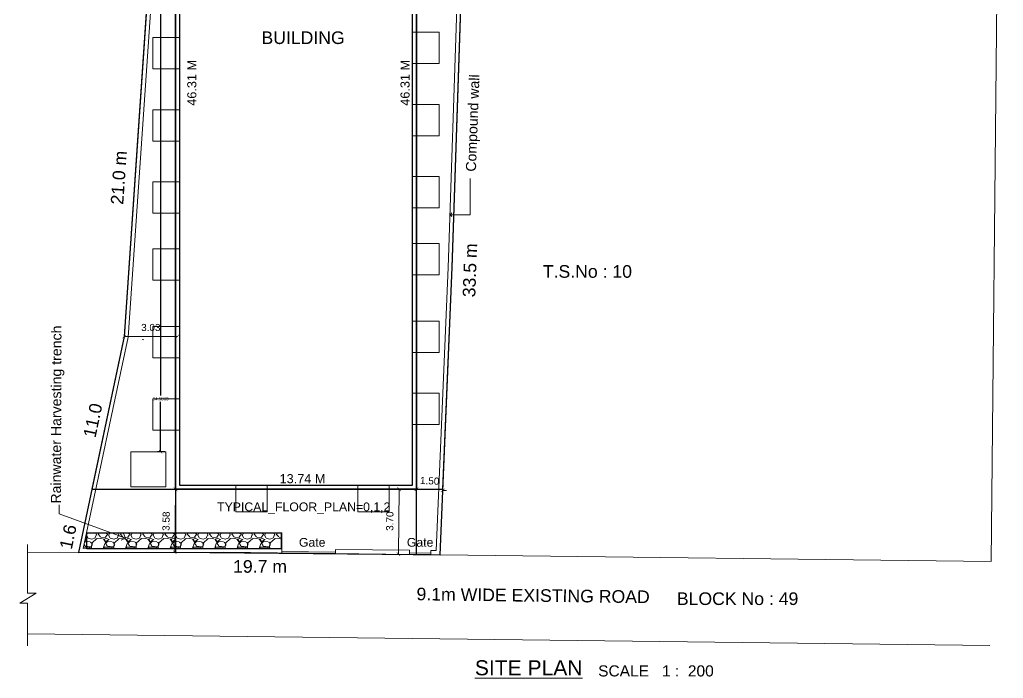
# Model space of a CAD drawing. Header units: metres. Extents: x -1560643 to -1560434, y 43491 to 43663.
# Drawn here: x -1560551.4 to -1560495.3, y 43490.5 to 43528.1 of the extents above; entities that cross this region are included whole.
import ezdxf
from ezdxf.enums import TextEntityAlignment as Align

# ---------------------------------------------------------------- set-up
doc = ezdxf.new("R2010")
doc.units = ezdxf.units.M
doc.header["$LTSCALE"] = 750
doc.header["$MEASUREMENT"] = 0
doc.header["$PDMODE"] = 35
doc.header["$PDSIZE"] = 50
doc.linetypes.add('CACHE3', pattern=[5.25, 4.2, -1.05])
doc.linetypes.add('DOT', pattern=[0.25, 0, -0.25])
doc.layers.get('0').update_dxf_attribs({"lineweight": 5})
doc.layers.get('Defpoints').update_dxf_attribs({"lineweight": 0})
doc.layers.add('BLK_1_COVERED_AREA', color=140, linetype='Continuous', plot=False)
doc.layers.add('BLK_1_FLR_0_BLT_UP_AREA', color=1, linetype='Continuous', plot=False)
for name, color, linetype in [('BLK_1_FLR_0_CARPET_AREA', 32, 'Continuous'), ('BLK_1_FLR_0_REGULAR_ROOM_1', 117, 'Continuous'), ('BLK_1_LVL_0_REAR_SETBACK', 11, 'Continuous'), ('BLK_1_LVL_0_SIDE_SETBACK1', 171, 'Continuous'), ('BLK_1_LVL_0_SIDE_SETBACK2', 102, 'Continuous'), ('PLOT_BOUNDARY', 70, 'Continuous'), ('RWH', 130, 'Continuous')]:
    doc.layers.add(name, color=color, linetype=linetype)
for name, color, linetype, lineweight in [('BLK_1_FLR_0_DRINKING_WATER', 7, 'Continuous', 5), ('BLK_1_FLR_3_ACROOM_1_LIGHT_VENTILATION_1', 232, 'Continuous', 0), ('BLK_1_LVL_0_BLDG_FOOT_PRINT', 1, 'Continuous', 5), ('SEGREGATED_TOILET', 1, 'Continuous', 0)]:
    doc.layers.add(name, color=color, linetype=linetype, lineweight=lineweight)
doc.styles.add('bold', font='arial.ttf')
doc.styles.add('bold - t', font='arial.ttf', dxfattribs={"height": 9})
doc.styles.add('cent', font='arial.ttf', dxfattribs={"height": 8})
doc.styles.add('outer', font='arial.ttf')
doc.styles.get("Standard").update_dxf_attribs({"font": 'arial.ttf'})
doc.dimstyles.get("Standard").update_dxf_attribs({"dimtxt": 0.18, "dimasz": 0.18, "dimexe": 0.18, "dimexo": 0.0625, "dimgap": 0.09, "dimtad": 1, "dimtih": 1, "dimtoh": 1, "dimdec": 4, "dimzin": 0, "dimdsep": 46, "dimtxsty": 'Standard', "dimblk": 'ARCHTICK', "dimcen": 0.09, "dimadec": 0, "dimazin": 0, "dimtfac": 1, "dimtdec": 4, "dimtofl": 0, "dimtmove": 0, "dimatfit": 3, "dimldrblk": 'ARCHTICK', "dimfxl": 0, "dimtolj": 1, "dimtzin": 0, "dimarcsym": 0})

# ---------------------------------------------------------------- blocks, each defined once
blk = doc.blocks.new('_ArchTick')
at = {"color": 0, "linetype": 'ByBlock', "const_width": 0.15}
blk.add_lwpolyline([(-0.5, -0.5), (0.5, 0.5)], dxfattribs=at)
blk = doc.blocks.new('*D10')
at = {"layer": 'Defpoints', "color": 0}
for p in [(-1560543.324, 43568.005), (-1560543.025, 43568.005), (-1560543.022, 43503.418)]:
    blk.add_point(p, dxfattribs=at)
at = {"layer": 'SEGREGATED_TOILET', "color": 0, "lineweight": -2}
for p, q in [((-1560543.088, 43568.005), (-1560543.504, 43568.005)), ((-1560543.324, 43568.005), (-1560543.322, 43506.623)), ((-1560543.322, 43503.418), (-1560543.322, 43506.259)), ((-1560543.085, 43503.418), (-1560543.502, 43503.418))]:
    blk.add_line(p, q, dxfattribs=at)
at = {"layer": 'SEGREGATED_TOILET', "color": 0, "lineweight": -2, "xscale": 0.18, "yscale": 0.18, "zscale": 0.18}
for p, rotation in [((-1560543.324, 43568.005), 90.00245245852457), ((-1560543.322, 43503.418), 270.0024524585245)]:
    blk.add_blockref('_ArchTick', p, dxfattribs=dict(at, rotation=rotation))
at = {"layer": 'SEGREGATED_TOILET', "color": 0, "insert": (-1560543.322, 43506.441), "char_height": 0.18, "attachment_point": 5}
blk.add_mtext('\\A1;64.5868', dxfattribs=at)
blk = doc.blocks.new('A$C52BB42CC')
for p, q in [((5818, 2345.7), (5797.7, 267.6)), ((3966.2, 2252.8), (3966.2, 429.7)), ((4507.2, 429.7), (4507.2, 1651.1)), ((3851.2, 772.6), (3907.3, 1595.5)), ((3860.2, 771.3), (3917, 1604.5)), ((4600.7, 1589.1), (4578.8, 927.6)), ((4609.4, 1579.9), (4587.8, 927.2)), ((4628.1, 1046), (4628.1, 1127.1)), ((4590.7, 1046), (4628.1, 1046)), ((4578.8, 927.6), (4551.5, 291.9)), ((4587.8, 927.2), (4560.2, 282.8)), ((3748.2, 287.4), (3851.2, 772.6)), ((3759.3, 296.4), (3860.2, 771.3)), ((3851.2, 772.6), (3970.4, 772.6)), ((3966.2, 429.7), (3964.5, 288.3)), ((3966.2, 429.7), (4507.2, 429.7)), ((4468.7, 429.7), (4466.9, 284)), ((4507.2, 429.7), (4499.2, 430)), ((4566.4, 427.1), (4574.4, 426.8)), ((3705.1, 374.6), (3705.1, 394.7)), ((3846.8, 322.7), (3705.1, 374.6)), ((3766.5, 326.9), (3768.7, 332.2)), ((4205.3, 332.2), (3766.9, 332.2)), ((3786.9, 332.2), (3789.4, 326.8)), ((3792.7, 327.5), (3794.2, 331.5)), ((3800.4, 332.2), (3794.1, 331.5)), ((3813.9, 329.9), (3804.5, 332.2)), ((3816.5, 326.9), (3818.7, 332.2)), ((3836.9, 332.2), (3839.4, 326.8)), ((3842.7, 327.5), (3844.2, 331.5)), ((3850.4, 332.2), (3844.1, 331.5)), ((3863.9, 329.9), (3854.5, 332.2)), ((3866.5, 326.9), (3868.7, 332.2)), ((3886.9, 332.2), (3889.4, 326.8)), ((3892.7, 327.5), (3894.2, 331.5)), ((3900.4, 332.2), (3894.1, 331.5)), ((3913.9, 329.9), (3904.5, 332.2)), ((3916.5, 326.9), (3918.7, 332.2)), ((3936.9, 332.2), (3939.4, 326.8)), ((3942.7, 327.5), (3944.2, 331.5)), ((3950.4, 332.2), (3944.1, 331.5)), ((3963.9, 329.9), (3954.5, 332.2)), ((3966.5, 326.9), (3968.7, 332.2)), ((3986.9, 332.2), (3989.4, 326.8)), ((3992.7, 327.5), (3994.2, 331.5)), ((4000.4, 332.2), (3994.1, 331.5)), ((4013.9, 329.9), (4004.5, 332.2)), ((4016.5, 326.9), (4018.7, 332.2)), ((4036.9, 332.2), (4039.4, 326.8)), ((4042.7, 327.5), (4044.2, 331.5)), ((4050.4, 332.2), (4044.1, 331.5)), ((4063.9, 329.9), (4054.5, 332.2)), ((4066.5, 326.9), (4068.7, 332.2)), ((4086.9, 332.2), (4089.4, 326.8)), ((4092.7, 327.5), (4094.2, 331.5)), ((4100.4, 332.2), (4094.1, 331.5)), ((4113.9, 329.9), (4104.5, 332.2)), ((4116.5, 326.9), (4118.7, 332.2)), ((4136.9, 332.2), (4139.4, 326.8)), ((4142.7, 327.5), (4144.2, 331.5)), ((4150.4, 332.2), (4144.1, 331.5)), ((4163.9, 329.9), (4154.5, 332.2)), ((4166.5, 326.9), (4168.7, 332.2)), ((4186.9, 332.2), (4189.4, 326.8)), ((4192.7, 327.5), (4194.2, 331.5)), ((4200.4, 332.2), (4194.1, 331.5)), ((4205.3, 332), (4204.5, 332.2)), ((4205.3, 296.2), (4205.3, 332.2)), ((3764.3, 312.9), (3762.4, 311.1)), ((3763.2, 314.6), (3767.4, 317.2)), ((3767, 317.3), (3764, 318.3)), ((3774.4, 311.5), (3764.4, 313)), ((3766.1, 327.4), (3769.1, 320.4)), ((3769.8, 320.2), (3778.3, 317.7)), ((3779.6, 307.1), (3775.6, 310.6)), ((3778.2, 309.4), (3777.7, 298.9)), ((3778.1, 317.9), (3786.6, 320.4)), ((3789.8, 319), (3778.3, 308.5)), ((3786.2, 321.2), (3788.7, 328.2)), ((3802.4, 318.4), (3790.4, 319.4)), ((3798.1, 323), (3792.6, 329)), ((3810.2, 321.7), (3798.7, 320.7)), ((3809.8, 309.6), (3804.3, 318.6)), ((3807, 317.6), (3809, 312.6)), ((3811, 319.7), (3807.5, 318.2)), ((3813.8, 328.2), (3809.3, 323.2)), ((3814.3, 312.9), (3809.3, 307.9)), ((3809.9, 312.7), (3817.4, 317.2)), ((3817, 317.3), (3811, 319.3)), ((3814.4, 326.3), (3813.9, 328.8)), ((3824.4, 311.5), (3814.4, 313)), ((3816.1, 327.4), (3819.1, 320.4)), ((3819.8, 320.2), (3828.3, 317.7)), ((3829.6, 307.1), (3825.6, 310.6)), ((3828.2, 309.4), (3827.7, 298.9)), ((3828.1, 317.9), (3836.6, 320.4)), ((3839.8, 319), (3828.3, 308.5)), ((3836.2, 321.2), (3838.7, 328.2)), ((3852.4, 318.4), (3840.4, 319.4)), ((3848.1, 323), (3842.6, 329)), ((3860.2, 321.7), (3848.7, 320.7)), ((3859.8, 309.6), (3854.3, 318.6)), ((3857, 317.6), (3859, 312.6)), ((3861, 319.7), (3857.5, 318.2)), ((3863.8, 328.2), (3859.3, 323.2)), ((3864.3, 312.9), (3859.3, 307.9)), ((3859.9, 312.7), (3867.4, 317.2)), ((3867, 317.3), (3861, 319.3)), ((3864.4, 326.3), (3863.9, 328.8)), ((3874.4, 311.5), (3864.4, 313)), ((3866.1, 327.4), (3869.1, 320.4)), ((3869.8, 320.2), (3878.3, 317.7)), ((3879.6, 307.1), (3875.6, 310.6)), ((3878.2, 309.4), (3877.7, 298.9)), ((3878.1, 317.9), (3886.6, 320.4)), ((3889.8, 319), (3878.3, 308.5)), ((3886.2, 321.2), (3888.7, 328.2)), ((3902.4, 318.4), (3890.4, 319.4)), ((3898.1, 323), (3892.6, 329)), ((3910.2, 321.7), (3898.7, 320.7)), ((3909.8, 309.6), (3904.3, 318.6)), ((3907, 317.6), (3909, 312.6)), ((3911, 319.7), (3907.5, 318.2)), ((3913.8, 328.2), (3909.3, 323.2)), ((3914.3, 312.9), (3909.3, 307.9)), ((3909.9, 312.7), (3917.4, 317.2)), ((3917, 317.3), (3911, 319.3)), ((3914.4, 326.3), (3913.9, 328.8)), ((3924.4, 311.5), (3914.4, 313)), ((3916.1, 327.4), (3919.1, 320.4)), ((3919.8, 320.2), (3928.3, 317.7)), ((3929.6, 307.1), (3925.6, 310.6)), ((3928.2, 309.4), (3927.7, 298.9)), ((3928.1, 317.9), (3936.6, 320.4)), ((3939.8, 319), (3928.3, 308.5)), ((3936.2, 321.2), (3938.7, 328.2)), ((3952.4, 318.4), (3940.4, 319.4)), ((3948.1, 323), (3942.6, 329)), ((3960.2, 321.7), (3948.7, 320.7)), ((3959.8, 309.6), (3954.3, 318.6)), ((3957, 317.6), (3959, 312.6)), ((3961, 319.7), (3957.5, 318.2)), ((3963.8, 328.2), (3959.3, 323.2)), ((3964.3, 312.9), (3959.3, 307.9)), ((3959.9, 312.7), (3967.4, 317.2)), ((3967, 317.3), (3961, 319.3)), ((3964.4, 326.3), (3963.9, 328.8)), ((3974.4, 311.5), (3964.4, 313)), ((3966.1, 327.4), (3969.1, 320.4)), ((3969.8, 320.2), (3978.3, 317.7)), ((3979.6, 307.1), (3975.6, 310.6)), ((3978.2, 309.4), (3977.7, 298.9)), ((3978.1, 317.9), (3986.6, 320.4)), ((3989.8, 319), (3978.3, 308.5)), ((3986.2, 321.2), (3988.7, 328.2)), ((4002.4, 318.4), (3990.4, 319.4)), ((3998.1, 323), (3992.6, 329)), ((4010.2, 321.7), (3998.7, 320.7)), ((4009.8, 309.6), (4004.3, 318.6)), ((4007, 317.6), (4009, 312.6)), ((4011, 319.7), (4007.5, 318.2)), ((4013.8, 328.2), (4009.3, 323.2)), ((4014.3, 312.9), (4009.3, 307.9)), ((4009.9, 312.7), (4017.4, 317.2)), ((4017, 317.3), (4011, 319.3)), ((4014.4, 326.3), (4013.9, 328.8)), ((4024.4, 311.5), (4014.4, 313)), ((4016.1, 327.4), (4019.1, 320.4)), ((4019.8, 320.2), (4028.3, 317.7)), ((4029.6, 307.1), (4025.6, 310.6)), ((4028.2, 309.4), (4027.7, 298.9)), ((4028.1, 317.9), (4036.6, 320.4)), ((4039.8, 319), (4028.3, 308.5)), ((4036.2, 321.2), (4038.7, 328.2)), ((4052.4, 318.4), (4040.4, 319.4)), ((4048.1, 323), (4042.6, 329)), ((4060.2, 321.7), (4048.7, 320.7)), ((4059.8, 309.6), (4054.3, 318.6)), ((4057, 317.6), (4059, 312.6)), ((4061, 319.7), (4057.5, 318.2)), ((4063.8, 328.2), (4059.3, 323.2)), ((4064.3, 312.9), (4059.3, 307.9)), ((4059.9, 312.7), (4067.4, 317.2)), ((4067, 317.3), (4061, 319.3)), ((4064.4, 326.3), (4063.9, 328.8)), ((4074.4, 311.5), (4064.4, 313)), ((4066.1, 327.4), (4069.1, 320.4)), ((4069.8, 320.2), (4078.3, 317.7)), ((4079.6, 307.1), (4075.6, 310.6)), ((4078.2, 309.4), (4077.7, 298.9)), ((4078.1, 317.9), (4086.6, 320.4)), ((4089.8, 319), (4078.3, 308.5)), ((4086.2, 321.2), (4088.7, 328.2)), ((4102.4, 318.4), (4090.4, 319.4)), ((4098.1, 323), (4092.6, 329)), ((4110.2, 321.7), (4098.7, 320.7)), ((4109.8, 309.6), (4104.3, 318.6)), ((4107, 317.6), (4109, 312.6)), ((4111, 319.7), (4107.5, 318.2)), ((4113.8, 328.2), (4109.3, 323.2)), ((4114.3, 312.9), (4109.3, 307.9)), ((4109.9, 312.7), (4117.4, 317.2)), ((4117, 317.3), (4111, 319.3)), ((4114.4, 326.3), (4113.9, 328.8)), ((4124.4, 311.5), (4114.4, 313)), ((4116.1, 327.4), (4119.1, 320.4)), ((4119.8, 320.2), (4128.3, 317.7)), ((4129.6, 307.1), (4125.6, 310.6)), ((4128.2, 309.4), (4127.7, 298.9)), ((4128.1, 317.9), (4136.6, 320.4)), ((4139.8, 319), (4128.3, 308.5)), ((4136.2, 321.2), (4138.7, 328.2)), ((4152.4, 318.4), (4140.4, 319.4)), ((4148.1, 323), (4142.6, 329)), ((4160.2, 321.7), (4148.7, 320.7)), ((4159.8, 309.6), (4154.3, 318.6)), ((4157, 317.6), (4159, 312.6)), ((4161, 319.7), (4157.5, 318.2)), ((4163.8, 328.2), (4159.3, 323.2)), ((4164.3, 312.9), (4159.3, 307.9)), ((4159.9, 312.7), (4167.4, 317.2)), ((4167, 317.3), (4161, 319.3)), ((4164.4, 326.3), (4163.9, 328.8)), ((4174.4, 311.5), (4164.4, 313)), ((4166.1, 327.4), (4169.1, 320.4)), ((4169.8, 320.2), (4178.3, 317.7)), ((4179.6, 307.1), (4175.6, 310.6)), ((4178.2, 309.4), (4177.7, 298.9)), ((4178.1, 317.9), (4186.6, 320.4)), ((4189.8, 319), (4178.3, 308.5)), ((4186.2, 321.2), (4188.7, 328.2)), ((4202.4, 318.4), (4190.4, 319.4)), ((4198.1, 323), (4192.6, 329)), ((4205.3, 321.3), (4198.7, 320.7)), ((4205.3, 316.9), (4204.3, 318.6)), ((3634.1, 196.3), (3634.1, 305.9)), ((3748.2, 287.4), (3634.1, 286.9)), ((4074.2, 288.8), (3748.2, 287.4)), ((4074.3, 297.8), (3759.3, 296.4)), ((3760, 299.6), (3771.4, 299.6)), ((3761.2, 305.4), (3763.2, 302.4)), ((3763.4, 302), (3775.9, 300.5)), ((3771.2, 300.5), (3776.9, 296.5)), ((3777, 300.4), (3778.6, 296.5)), ((3777.3, 301.1), (3779.8, 305.6)), ((3778.4, 305.1), (3778.4, 308.1)), ((3804.1, 296.6), (3807.9, 308.3)), ((3804.1, 296.6), (3807.8, 300.7)), ((3808.4, 299.6), (3821.4, 299.6)), ((3809.2, 308.4), (3813.2, 302.4)), ((3813.4, 302), (3825.9, 300.5)), ((3821.2, 300.5), (3826.6, 296.7)), ((3827, 300.4), (3828.5, 296.7)), ((3827.3, 301.1), (3829.8, 305.6)), ((3828.4, 305.1), (3828.4, 308.1)), ((3854.2, 296.8), (3857.9, 308.3)), ((3854.3, 296.8), (3857.8, 300.7)), ((3858.4, 299.6), (3871.4, 299.6)), ((3859.2, 308.4), (3863.2, 302.4)), ((3863.4, 302), (3875.9, 300.5)), ((3871.2, 300.5), (3876.3, 296.9)), ((3877, 300.4), (3878.4, 297)), ((3877.3, 301.1), (3879.8, 305.6)), ((3878.4, 305.1), (3878.4, 308.1)), ((3904.3, 297.1), (3907.9, 308.3)), ((3904.5, 297.1), (3907.8, 300.7)), ((3908.4, 299.6), (3921.4, 299.6)), ((3909.2, 308.4), (3913.2, 302.4)), ((3913.4, 302), (3925.9, 300.5)), ((3921.2, 300.5), (3925.9, 297.2)), ((3927, 300.4), (3928.3, 297.2)), ((3927.3, 301.1), (3929.8, 305.6)), ((3928.4, 305.1), (3928.4, 308.1)), ((3954.4, 297.3), (3957.9, 308.3)), ((3954.7, 297.3), (3957.8, 300.7)), ((3958.4, 299.6), (3971.4, 299.6)), ((3959.2, 308.4), (3963.2, 302.4)), ((3963.4, 302), (3975.9, 300.5)), ((3971.2, 300.5), (3975.6, 297.4)), ((3977, 300.4), (3978.2, 297.4)), ((3977.3, 301.1), (3979.8, 305.6)), ((3978.4, 305.1), (3978.4, 308.1)), ((4004.4, 297.5), (4007.9, 308.3)), ((4004.9, 297.5), (4007.8, 300.7)), ((4008.4, 299.6), (4021.4, 299.6)), ((4009.2, 308.4), (4013.2, 302.4)), ((4013.4, 302), (4025.9, 300.5)), ((4021.2, 300.5), (4025.3, 297.6)), ((4027, 300.4), (4028.2, 297.6)), ((4027.3, 301.1), (4029.8, 305.6)), ((4028.4, 305.1), (4028.4, 308.1)), ((4054.5, 297.7), (4057.9, 308.3)), ((4055.1, 297.7), (4057.8, 300.7)), ((4058.4, 299.6), (4071.4, 299.6)), ((4059.2, 308.4), (4063.2, 302.4)), ((4063.4, 302), (4075.9, 300.5)), ((4071.2, 300.5), (4075, 297.8)), ((4560.2, 282.8), (4074.2, 288.8)), ((4205.3, 296.2), (4074.3, 297.8)), ((4077, 300.4), (4078.1, 297.8)), ((4077.3, 301.1), (4079.8, 305.6)), ((4078.4, 305.1), (4078.4, 308.1)), ((4104.4, 297.4), (4107.9, 308.3)), ((4104.9, 297.4), (4107.8, 300.7)), ((4108.4, 299.6), (4121.4, 299.6)), ((4109.2, 308.4), (4113.2, 302.4)), ((4113.4, 302), (4125.9, 300.5)), ((4121.2, 300.5), (4125.9, 297.2)), ((4127, 300.4), (4128.4, 297.1)), ((4127.3, 301.1), (4129.8, 305.6)), ((4128.4, 305.1), (4128.4, 308.1)), ((4154.2, 296.8), (4157.9, 308.3)), ((4154.3, 296.8), (4157.8, 300.7)), ((4158.4, 299.6), (4171.4, 299.6)), ((4159.2, 308.4), (4163.2, 302.4)), ((4163.4, 302), (4175.9, 300.5)), ((4171.2, 300.5), (4176.8, 296.6)), ((4177, 300.4), (4178.6, 296.5)), ((4177.3, 301.1), (4179.8, 305.6)), ((4178.4, 305.1), (4178.4, 308.1)), ((4203.8, 296.2), (4205.3, 297.9)), ((4204, 296.2), (4205.3, 300.3)), ((4205.3, 296.2), (4205.2, 287.2)), ((4325.3, 285.8), (4325.5, 294.7)), ((4491.5, 292.7), (4325.5, 294.7)), ((4491.5, 292.7), (4491.4, 283.8)), ((4539.5, 292.1), (4539.4, 283.1)), ((4551.5, 291.9), (4539.5, 292.1)), ((5797.7, 267.6), (4560.2, 282.8)), ((4560.3, 282.8), (4560.2, 282.8)), ((3616.4, 174.2), (3653.4, 196.3)), ((3653.4, 196.3), (3634.1, 196.3)), ((3634.1, 174.2), (3616.4, 174.2)), ((3634.1, 78.2), (3634.1, 174.2)), ((5794.9, 78.8), (3634.1, 105.4))]:
    blk.add_line(p, q)
at = {"lineweight": -2}
for p, q in [((4582.7, 1046), (4586.7, 1050)), ((4586.7, 1042), (4582.7, 1046)), ((4582.7, 1046), (4590.7, 1046)), ((3854.3, 319.9), (3839.3, 325.4)), ((3854.3, 319.9), (3844.1, 315.1)), ((3849.6, 330.2), (3854.3, 319.9))]:
    blk.add_line(p, q, dxfattribs=at)
at = {"linetype": 'DOT'}
blk.add_line((3895.5, 765.1), (3860.2, 771.3), dxfattribs=at)
at = {"linetype": 'CACHE3'}
for p, q in [((4325.4, 288.8), (4205.3, 290.2)), ((4325.3, 285.8), (4205.3, 287.2)), ((4539.5, 285.9), (4491.5, 286.7)), ((4539.5, 283.1), (4491.5, 283.7))]:
    blk.add_line(p, q, dxfattribs=at)
at = {"const_width": 1.2}
for points in [[(3855.2, 776.6), (3847.2, 768.6)], [(3966.4, 768.6), (3974.4, 776.6)], [(3970.2, 425.6), (3962.3, 433.7)], [(4472.6, 425.6), (4464.7, 433.7)], [(4503.1, 425.8), (4511.4, 433.5)], [(4570.5, 430.9), (4562.2, 423.3)], [(3960.5, 292.4), (3968.4, 284.3)], [(4462.9, 288), (4470.8, 279.9)]]:
    blk.add_lwpolyline(points, dxfattribs=at)
for s, height, style, p in [('BUILDING', 28.35, 'outer', (4159.2, 1429.2)), ('T.S.No : 10', 28.347, 'outer', (4791, 904.5)), ('3.03', 16, 'cent', (3889.1, 784.9)), ('13.74 M', 20.41, 'outer', (4199.9, 443.2)), ('Gate', 19.69, 'outer', (4243.4, 300.7)), ('Gate', 19.69, 'outer', (4485.7, 300.7)), ('19.7 m', 28.35, 'outer', (4095.6, 242.3)), ('BLOCK No : 49', 28.347, 'outer', (5091.9, 169.9)), ('SCALE   1 :  200', 24.955, 'bold', (4915.2, 9.5))]:
    blk.add_text(s, height=height, dxfattribs=dict(style=style)).set_placement(p)
for s, height, rotation, style, p in [('46.31 M', 20.41, 90, 'outer', (4013.1, 1290.6)), ('46.31 M', 20.41, 90, 'outer', (4491.9, 1290.6)), ('Compound wall', 22.678, 87.8282, 'outer', (4640.7, 1142.4)), ('21.0 m', 28.35, 86.0603, 'outer', (3848.9, 1067.8)), ('33.5 m', 28.35, 87.8282, 'outer', (4639.2, 860.3)), ('Rainwater Harvesting trench', 22.678, 89.8282, 'outer', (3709.1, 397.5)), ('11.0', 28.35, 78.0108, 'outer', (3786.5, 543.7)), ('1.50', 16, 357.5419, 'cent', (4514.9, 441.6)), ('3.58', 16, 89.2936, 'cent', (3952.8, 336.2)), ('3.70', 16, 89.2936, 'cent', (4455.2, 336.2)), ('1.6', 28.35, 78.0108, 'outer', (3733.2, 293.1)), ('9.1m WIDE EXISTING ROAD', 28.347, 359.2936, 'outer', (4507.3, 180.5))]:
    blk.add_text(s, height=height, rotation=rotation, dxfattribs=dict(style=style)).set_placement(p)
at = {"style": 'bold - t'}
blk.add_text('%%USITE PLAN', height=33.858, dxfattribs=at).set_placement((4759.3, 29), align=Align.MIDDLE_CENTER)

msp = doc.modelspace()

# ---------------------------------------------------------------- linework, layer by layer
at = {"layer": 'BLK_1_COVERED_AREA'}
msp.add_lwpolyline([(-1560528.72822, 43501.28082), (-1560528.72822, 43532.3066), (-1560525.37545, 43532.3066), (-1560525.37545, 43538.10048), (-1560526.28966, 43538.10048), (-1560526.28966, 43541.23795), (-1560528.72822, 43541.23795), (-1560528.72822, 43547.59082), (-1560542.4705, 43547.59082), (-1560542.4705, 43501.28082)], close=True, dxfattribs=at)
at = {"layer": 'BLK_1_FLR_0_BLT_UP_AREA', "color": 18}
msp.add_lwpolyline([(-1560528.72822, 43501.28082), (-1560528.72822, 43532.3066), (-1560525.37545, 43532.3066), (-1560525.37545, 43538.10048), (-1560526.28966, 43538.10048), (-1560526.28966, 43541.23795), (-1560528.72822, 43541.23795), (-1560528.72822, 43547.59082), (-1560542.4705, 43547.59082), (-1560542.4705, 43501.28082)], close=True, dxfattribs=at)
at = {"layer": 'BLK_1_FLR_0_CARPET_AREA', "color": 32}
msp.add_lwpolyline([(-1560542.24188, 43501.50944), (-1560542.24188, 43501.50944), (-1560542.24188, 43501.50944), (-1560542.24188, 43501.50944), (-1560542.24188, 43501.50944), (-1560528.95683, 43501.50944), (-1560528.95683, 43532.65183), (-1560534.98972, 43532.65183), (-1560534.98972, 43532.88045), (-1560528.95683, 43532.88045), (-1560528.95683, 43532.88045), (-1560528.95683, 43532.88045), (-1560528.95683, 43547.36221), (-1560542.24188, 43547.36091), (-1560542.24188, 43541.79925), (-1560536.98375, 43541.79925), (-1560536.98375, 43532.88045), (-1560536.209, 43532.88045), (-1560536.209, 43532.65183), (-1560542.24188, 43532.65183)], close=True, dxfattribs=at)
at = {"layer": 'BLK_1_FLR_0_REGULAR_ROOM_1', "color": 2}
msp.add_lwpolyline([(-1560542.24188, 43501.50944), (-1560528.95683, 43501.50944), (-1560528.95683, 43532.65183), (-1560542.24188, 43532.65183)], close=True, dxfattribs=at)
at = {"layer": 'BLK_1_FLR_3_ACROOM_1_LIGHT_VENTILATION_1'}
for points in [[(-1560543.76188, 43527.0418), (-1560543.76188, 43525.25451), (-1560542.24188, 43525.25451), (-1560542.24188, 43527.0418)], [(-1560528.95683, 43527.34734), (-1560528.95683, 43525.56005), (-1560527.43683, 43525.56005), (-1560527.43683, 43527.34734)], [(-1560528.95683, 43523.22865), (-1560528.95683, 43521.44136), (-1560527.43683, 43521.44136), (-1560527.43683, 43523.22865)], [(-1560543.76188, 43522.92311), (-1560543.76188, 43521.13582), (-1560542.24188, 43521.13582), (-1560542.24188, 43522.92311)], [(-1560528.95683, 43519.10995), (-1560528.95683, 43517.32267), (-1560527.43683, 43517.32267), (-1560527.43683, 43519.10995)], [(-1560543.76188, 43518.80442), (-1560543.76188, 43517.01713), (-1560542.24188, 43517.01713), (-1560542.24188, 43518.80442)], [(-1560528.95683, 43515.29608), (-1560528.95683, 43513.50879), (-1560527.43683, 43513.50879), (-1560527.43683, 43515.29608)], [(-1560543.76188, 43514.99054), (-1560543.76188, 43513.20326), (-1560542.24188, 43513.20326), (-1560542.24188, 43514.99054)], [(-1560528.95683, 43510.87257), (-1560528.95683, 43509.08528), (-1560527.43683, 43509.08528), (-1560527.43683, 43510.87257)], [(-1560543.76188, 43510.56703), (-1560543.76188, 43508.77974), (-1560542.24188, 43508.77974), (-1560542.24188, 43510.56703)], [(-1560528.95683, 43506.75388), (-1560528.95683, 43504.96659), (-1560527.43683, 43504.96659), (-1560527.43683, 43506.75388)], [(-1560543.76188, 43506.44834), (-1560543.76188, 43504.66105), (-1560542.24188, 43504.66105), (-1560542.24188, 43506.44834)], [(-1560539.02223, 43499.98944), (-1560537.23494, 43499.98944), (-1560537.23494, 43501.50944), (-1560539.02223, 43501.50944)], [(-1560532.07488, 43499.98944), (-1560530.28759, 43499.98944), (-1560530.28759, 43501.50944), (-1560532.07488, 43501.50944)]]:
    msp.add_lwpolyline(points, close=True, dxfattribs=at)
at = {"layer": 'BLK_1_LVL_0_BLDG_FOOT_PRINT'}
msp.add_lwpolyline([(-1560528.72822, 43501.28082), (-1560528.72822, 43532.3066), (-1560525.37545, 43532.3066), (-1560525.37545, 43538.10048), (-1560526.28966, 43538.10048), (-1560526.28966, 43541.23795), (-1560528.72822, 43541.23795), (-1560528.72822, 43547.59082), (-1560542.4705, 43547.59082), (-1560542.4705, 43501.28082)], close=True, dxfattribs=at)
at = {"layer": 'BLK_1_LVL_0_REAR_SETBACK', "ltscale": 400}
msp.add_lwpolyline([(-1560542.4705, 43501.28082), (-1560542.4705, 43497.69129), (-1560528.72822, 43497.56772), (-1560528.72822, 43501.28082)], close=True, dxfattribs=at)
at = {"layer": 'BLK_1_LVL_0_SIDE_SETBACK1', "ltscale": 400}
msp.add_lwpolyline([(-1560542.4705, 43547.59082), (-1560544.12551, 43547.59082), (-1560544.26284, 43530.89551), (-1560543.96704, 43530.89551), (-1560545.39144, 43509.99133), (-1560547.2412, 43501.28082), (-1560542.4705, 43501.28082)], close=True, dxfattribs=at)
at = {"layer": 'BLK_1_LVL_0_SIDE_SETBACK2', "ltscale": 400}
msp.add_lwpolyline([(-1560519.94804, 43547.59082), (-1560528.72822, 43547.59082), (-1560528.72822, 43541.23795), (-1560526.28966, 43541.23795), (-1560526.28966, 43538.10048), (-1560525.37545, 43538.10048), (-1560525.37545, 43532.3066), (-1560528.72822, 43532.3066), (-1560528.72822, 43501.28082), (-1560527.22351, 43501.28082), (-1560526.68092, 43513.92013), (-1560526.13418, 43530.49836), (-1560519.96583, 43530.36392)], close=True, dxfattribs=at)
at = {"layer": 'PLOT_BOUNDARY'}
msp.add_lwpolyline([(-1560548.00864, 43497.66696), (-1560539.72742, 43497.70334), (-1560527.38362, 43497.55114), (-1560526.68092, 43513.92013), (-1560526.13418, 43530.49836), (-1560519.96583, 43530.36392), (-1560519.94566, 43549.89785), (-1560495.43206, 43549.95038), (-1560495.25528, 43568.00921), (-1560544.10261, 43568.00478), (-1560544.1212, 43548.11531), (-1560544.26284, 43530.89551), (-1560543.96704, 43530.89551), (-1560545.39144, 43509.99133), (-1560548.00864, 43497.66696)], close=True, dxfattribs=at)
at = {"layer": 'RWH', "ltscale": 400}
msp.add_lwpolyline([(-1560547.53318, 43498.80537), (-1560536.43645, 43498.80537), (-1560536.43645, 43497.8914), (-1560547.53318, 43497.8914)], close=True, dxfattribs=at)
at = {"layer": 'SEGREGATED_TOILET'}
msp.add_lwpolyline([(-1560543.02224, 43503.41804), (-1560545.02224, 43503.41804), (-1560545.02224, 43501.41804), (-1560543.02224, 43501.41804)], close=True, dxfattribs=at)

# ---------------------------------------------------------------- block references
at = {"layer": 'BLK_1_FLR_0_DRINKING_WATER', "xscale": 0.0254016284015961, "yscale": 0.0254016284015961, "zscale": 0.0254016284015961}
msp.add_blockref('A$C52BB42CC', (-1560643.21924, 43490.36698), dxfattribs=at)

# ---------------------------------------------------------------- texts
at = {"layer": 'BLK_1_FLR_0_BLT_UP_AREA', "color": 20, "insert": (-1560540.09349, 43500.52989), "char_height": 0.5, "width": 10.5970681, "attachment_point": 1}
msp.add_mtext('TYPICAL_FLOOR_PLAN=0,1,2', dxfattribs=at)

# ---------------------------------------------------------------- dimensions: what is measured, and where the dimension line sits
at = {"layer": 'SEGREGATED_TOILET'}
dim = msp.add_linear_dim(base=(-1560543.32439, 43568.00486), p1=(-1560543.02224, 43503.41804), p2=(-1560543.025, 43568.00488), angle=90.002452, dimstyle='Standard', dxfattribs=at)
dim.commit()
dim.dimension.update_dxf_attribs({"geometry": '*D10', "text_midpoint": (-1560543.32176, 43506.44127), "dimtype": 161})

doc.saveas('drawing.dxf')
